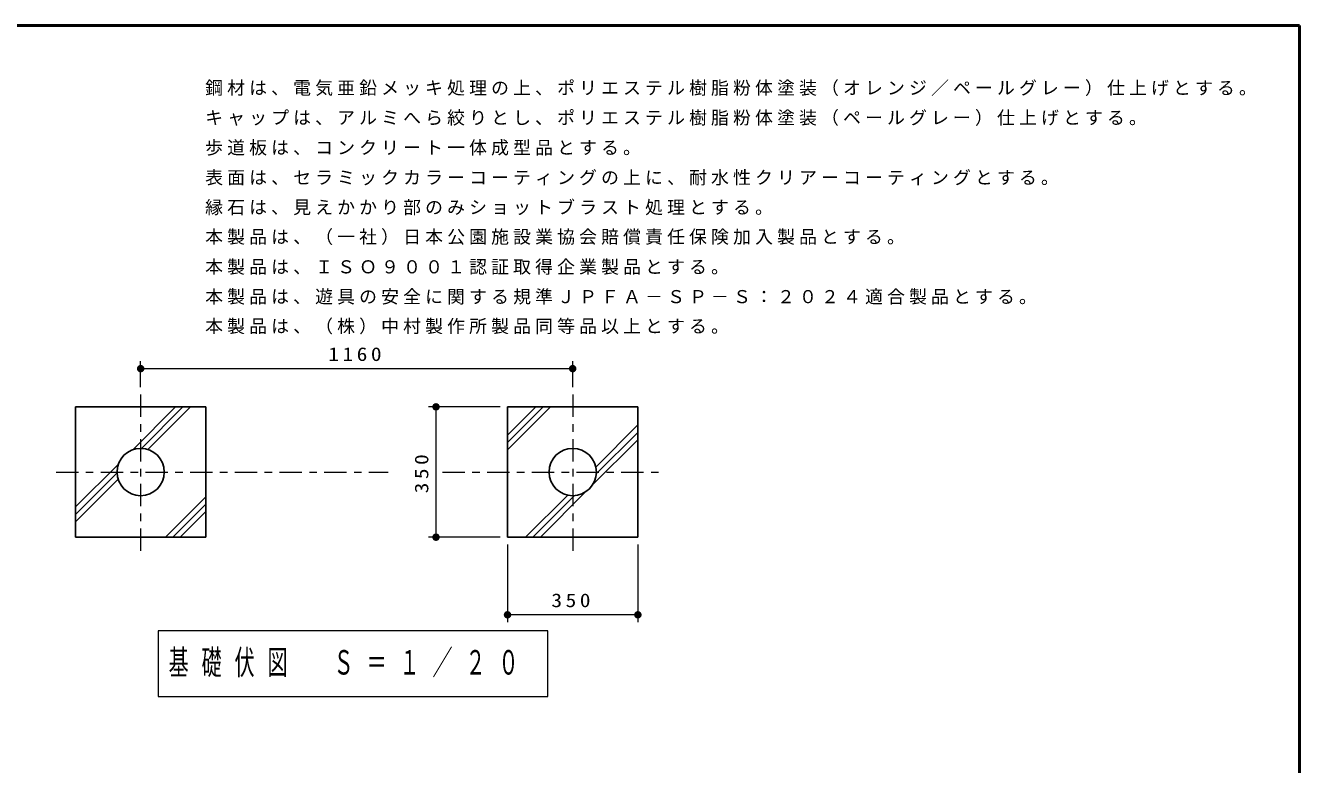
# Model space of a CAD drawing. Units: millimetres on the paper, scale 1:20. Extents: x -365 to 0, y -68 to 257.
# Drawn here: x -171 to 0, y 157.8 to 257 of the extents above; entities that cross this region are included whole.
import ezdxf

# ---------------------------------------------------------------- set-up
doc = ezdxf.new("R2010")
doc.units = ezdxf.units.MM
doc.linetypes.add('USER2', pattern=[6, 3, -1, 1, -1])
doc.layers.add('1_20', color=7, linetype='Continuous', lineweight=25)
doc.layers.add('NAKAMURA図枠', color=7, linetype='Continuous', lineweight=13)
doc.layers.add('CLASS1', color=7, linetype='Continuous')
doc.styles.add('ＭＳ ゴシック', font='')
doc.styles.get('ＭＳ ゴシック').set_extended_font_data('MS Gothic')

# ---------------------------------------------------------------- blocks, each defined once
blk = doc.blocks.new('filled_dot')
at = {"color": 0, "linetype": 'Continuous', "lineweight": -2, "const_width": 1.25}
blk.add_lwpolyline([(-0.625, 0, 1), (0.625, 0, 1)], format="xyb", close=True, dxfattribs=at)

msp = doc.modelspace()

# ---------------------------------------------------------------- linework, layer by layer
at = {"layer": '1_20', "lineweight": 13}
for p, q in [((-155.571, 208.451), (-155.571, 211.92)), ((-155.571, 210.92), (-97.571, 210.92)), ((-97.571, 208.451), (-97.571, 211.92)), ((-156.638, 200.026), (-150.879, 205.786)), ((-155.466, 200.209), (-149.889, 205.786)), ((-154.62, 200.065), (-148.899, 205.786)), ((-107.321, 205.786), (-116.921, 205.786)), ((-115.921, 188.286), (-115.921, 205.786)), ((-106.321, 201.977), (-102.513, 205.786)), ((-106.321, 200.987), (-101.523, 205.786)), ((-106.321, 199.998), (-100.533, 205.786)), ((-94.468, 197.708), (-88.821, 203.355)), ((-94.406, 196.78), (-88.821, 202.365)), ((-94.945, 195.252), (-88.821, 201.375)), ((-164.321, 192.344), (-158.561, 198.103)), ((-164.321, 191.354), (-158.744, 196.93)), ((-164.321, 190.364), (-158.6, 196.085)), ((-152.257, 188.286), (-146.821, 193.721)), ((-103.891, 188.286), (-98.244, 193.933)), ((-102.901, 188.286), (-97.315, 193.871)), ((-101.911, 188.286), (-95.787, 194.41)), ((-151.267, 188.286), (-146.821, 192.732)), ((-150.277, 188.286), (-146.821, 191.742)), ((-107.321, 188.286), (-116.921, 188.286)), ((-106.321, 187.286), (-106.321, 176.864)), ((-88.821, 187.286), (-88.821, 176.864)), ((-88.821, 177.864), (-106.321, 177.864)), ((-153.221, 175.693), (-153.221, 166.893)), ((-100.921, 175.693), (-153.221, 175.693)), ((-100.921, 166.893), (-100.921, 175.693)), ((-153.221, 166.893), (-100.921, 166.893))]:
    msp.add_line(p, q, dxfattribs=at)
at = {"layer": '1_20', "linetype": 'USER2', "lineweight": 13}
for p, q in [((-155.571, 207.451), (-155.571, 186.133)), ((-97.571, 207.451), (-97.571, 186.133)), ((-166.924, 197.036), (-122.333, 197.036)), ((-115.054, 197.036), (-86.035, 197.036))]:
    msp.add_line(p, q, dxfattribs=at)
at = {"layer": '1_20'}
for p, q in [((-164.321, 188.286), (-164.321, 205.786)), ((-164.321, 205.786), (-146.821, 205.786)), ((-146.821, 188.286), (-146.821, 205.786)), ((-106.321, 188.286), (-106.321, 205.786)), ((-106.321, 205.786), (-88.821, 205.786)), ((-88.821, 188.286), (-88.821, 205.786)), ((-164.321, 188.286), (-146.821, 188.286)), ((-106.321, 188.286), (-88.821, 188.286))]:
    msp.add_line(p, q, dxfattribs=at)
for centre in [(-155.571, 197.036), (-97.571, 197.036)]:
    msp.add_circle(centre, 3.175, dxfattribs=at)
at = {"layer": 'NAKAMURA図枠', "lineweight": 50}
for p, q in [((0, 257), (-365, 257)), ((0, 0), (0, 257))]:
    msp.add_line(p, q, dxfattribs=at)

# ---------------------------------------------------------------- block references
at = {"layer": '1_20', "lineweight": 13, "xscale": 0.4, "yscale": 0.4}
for p in [(-155.571, 210.92), (-106.321, 177.864)]:
    msp.add_blockref('filled_dot', p, dxfattribs=at)
for p, rotation in [((-97.571, 210.92), 180), ((-115.921, 205.786), 270), ((-115.921, 188.286), 90), ((-88.821, 177.864), 180)]:
    msp.add_blockref('filled_dot', p, dxfattribs=dict(at, rotation=rotation))

# ---------------------------------------------------------------- texts
at = {"layer": '1_20', "style": 'ＭＳ ゴシック'}
for s, insert, char_height, attachment_point in [('\\T1.33;\\W1.15;1160', (-126.571, 211.92), 1.833, 8), ('\\T1.33;\\W1.15;350', (-97.571, 178.864), 1.833, 8), ('\\T1.64;\\W0.6;基礎伏図\u3000Ｓ＝１／２０', (-151.821, 171.293), 3.299, 4)]:
    msp.add_mtext(s, dxfattribs=dict(at, insert=insert, char_height=char_height, attachment_point=attachment_point))
at = {"layer": '1_20', "insert": (-116.921, 197.036), "char_height": 1.833, "attachment_point": 8, "rotation": 90, "style": 'ＭＳ ゴシック'}
msp.add_mtext('\\T1.33;\\W1.15;350', dxfattribs=at)
at = {"layer": 'CLASS1', "char_height": 1.76, "attachment_point": 7, "style": 'ＭＳ ゴシック'}
for s, insert in [('\\T1.23;鋼材は、電気亜鉛メッキ処理の上、ポリエステル樹脂粉体塗装（オレンジ／ペールグレー）仕上げとする。', (-146.913, 247.514)), ('\\T1.23;キャップは、アルミへら絞りとし、ポリエステル樹脂粉体塗装（ペールグレー）仕上げとする。', (-146.913, 243.514)), ('\\T1.23;歩道板は、コンクリート一体成型品とする。', (-146.913, 239.514)), ('\\T1.23;表面は、セラミックカラーコーティングの上に、耐水性クリアーコーティングとする。', (-146.913, 235.514)), ('\\T1.23;縁石は、見えかかり部のみショットブラスト処理とする。', (-146.913, 231.514)), ('\\T1.23;本製品は、（一社）日本公園施設業協会賠償責任保険加入製品とする。', (-146.913, 227.514)), ('\\T1.23;本製品は、ＩＳＯ９００１認証取得企業製品とする。', (-146.913, 223.514)), ('\\T1.23;本製品は、遊具の安全に関する規準ＪＰＦＡ－ＳＰ－Ｓ：２０２４適合製品とする。', (-146.913, 219.514)), ('\\T1.23;本製品は、（株）中村製作所製品同等品以上とする。', (-146.913, 215.514))]:
    msp.add_mtext(s, dxfattribs=dict(at, insert=insert))

doc.saveas('drawing.dxf')
